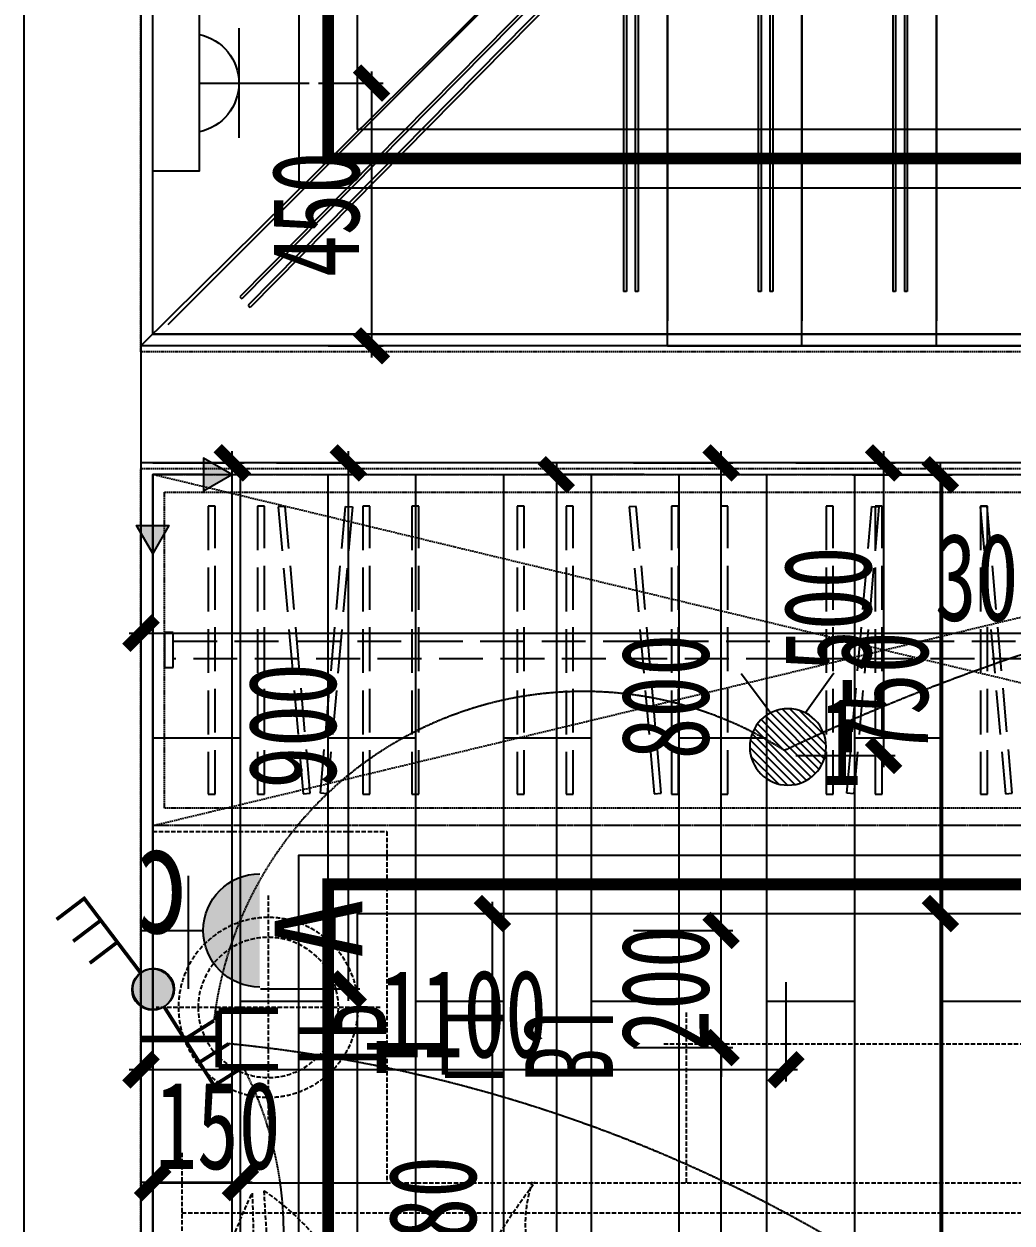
# Model space of a CAD drawing. Extents: x -255202 to 66368, y -6372500 to 603.
# Drawn here: x 58345 to 60034, y -3262186 to -3260137 of the extents above; entities that cross this region are included whole.
import ezdxf
from ezdxf.enums import TextEntityAlignment as Align

# ---------------------------------------------------------------- set-up
doc = ezdxf.new("R2010")
doc.units = 0
doc.header["$LTSCALE"] = 10
doc.header["$MEASUREMENT"] = 0
for name, pattern in [('$0$DASH', [0.35, 0.25, -0.1]), ('4-L5四联排模板图-3.000$0$HIDDEN', [0.375, 0.25, -0.125]), ('__DASH', [0.35, 0.25, -0.1]), ('CONTINOUS', [0]), ('DASH', [0.35, 0.25, -0.1]), ('DOTE', [2.42, 2, -0.2, 0.02, -0.2]), ('HIDDEN', [0.375, 0.25, -0.125])]:
    doc.linetypes.add(name, pattern=pattern)
for name, color, linetype in [('A-LIFT-strs（楼电梯）', 8, 'Continuous'), ('A-WALL（砌体墙）', 7, 'Continuous'), ('A-墙体完成面', 15, 'Continuous'), ('D-地面材料', 250, 'Continuous'), ('DIM-地面材质放线', 149, 'Continuous'), ('DIM-开关定位', 149, 'Continuous'), ('DIM-插座定位', 146, 'Continuous'), ('DIM-灯具定位', 149, 'Continuous'), ('E-开关示意', 34, 'Continuous'), ('E-插座示意', 34, 'Continuous'), ('F-地面材质', 8, 'Continuous'), ('G-BEAM', 4, 'DASH'), ('G-BEAM_CON', 4, 'Continuous'), ('J-平面活动家具', 33, 'HIDDEN'), ('J-活动全高家具', 33, 'Continuous'), ('T-天花造型', 45, 'Continuous'), ('T-灯具、灯带', 13, 'Continuous'), ('W-文字', 67, 'Continuous'), ('墙体定位图', 7, 'Continuous'), ('天花布置图', 7, 'Continuous')]:
    doc.layers.add(name, color=color, linetype=linetype)
doc.styles.add('宋体', font='', dxfattribs={"width": 0.8})
doc.styles.add('样式222', font='', dxfattribs={"width": 0.7})
doc.styles.get('宋体').set_extended_font_data('STXihei')
doc.styles.get('样式222').set_extended_font_data('STXihei')
doc.dimstyles.new('DK-50', dxfattribs={"dimscale": 50, "dimtxt": 3, "dimasz": 1, "dimexe": 0.4, "dimexo": 0.4, "dimgap": 0.4, "dimtad": 1, "dimtoh": 1, "dimdec": 0, "dimrnd": 5, "dimdsep": 46, "dimtxsty": '样式222', "dimblk": 'ARCHTICK', "dimcen": 3, "dimdle": 0.4, "dimclrd": 149, "dimclre": 149, "dimclrt": 149, "dimadec": 0, "dimazin": 0, "dimtfac": 1, "dimtdec": 0, "dimtix": 1, "dimtmove": 2, "dimatfit": 3, "dimldrblk": 'ARCHTICK', "dimfxl": 3, "dimfxlon": 1, "dimtvp": 1, "dimtolj": 1, "dimtzin": 0, "dimarcsym": 0})

# ---------------------------------------------------------------- blocks, each defined once
blk = doc.blocks.new('_ArchTick')
at = {"color": 0, "linetype": 'ByBlock', "const_width": 0.4}
blk.add_lwpolyline([(-0.5, -0.5), (0.5, 0.5)], dxfattribs=at)
blk = doc.blocks.new('*D123')
at = {"layer": 'Defpoints', "color": 0, "transparency": 16777216}
for p in [(59205.1, -3261886), (59536.7, -3261886), (58679.1, -3264587)]:
    blk.add_point(p, dxfattribs=at)
at = {"layer": 'DIM-插座定位', "color": 149, "lineweight": -2, "transparency": 16777216}
for p, q in [((59536.7, -3264607), (59536.7, -3261866)), ((59386.7, -3261886), (59556.7, -3261886)), ((59386.7, -3264587), (59556.7, -3264587))]:
    blk.add_line(p, q, dxfattribs=at)
at = {"layer": 'DIM-插座定位', "color": 149, "lineweight": -2, "transparency": 16777216, "xscale": 50, "yscale": 50, "zscale": 50}
for p, rotation in [((59536.7, -3261886), 90), ((59536.7, -3264587), 270)]:
    blk.add_blockref('_ArchTick', p, dxfattribs=dict(at, rotation=rotation))
at = {"layer": 'DIM-插座定位', "color": 149, "transparency": 16777216, "insert": (59441.7, -3263236.5), "char_height": 150, "attachment_point": 5, "rotation": 90, "style": '样式222'}
blk.add_mtext('\\A1;2700', dxfattribs=at)
blk = doc.blocks.new('*D124')
at = {"layer": 'Defpoints', "color": 0, "transparency": 16777216}
for p in [(58772.4, -3260887), (59536.7, -3260887), (58699.1, -3261686)]:
    blk.add_point(p, dxfattribs=at)
at = {"layer": 'DIM-插座定位', "color": 149, "lineweight": -2, "transparency": 16777216}
for p, q in [((59536.7, -3261706), (59536.7, -3260867)), ((59386.7, -3260887), (59556.7, -3260887)), ((59386.7, -3261686), (59556.7, -3261686))]:
    blk.add_line(p, q, dxfattribs=at)
at = {"layer": 'DIM-插座定位', "color": 149, "lineweight": -2, "transparency": 16777216, "xscale": 50, "yscale": 50, "zscale": 50}
for p, rotation in [((59536.7, -3260887), 90), ((59536.7, -3261686), 270)]:
    blk.add_blockref('_ArchTick', p, dxfattribs=dict(at, rotation=rotation))
at = {"layer": 'DIM-插座定位', "color": 149, "transparency": 16777216, "insert": (59441.7, -3261286.5), "char_height": 150, "attachment_point": 5, "rotation": 90, "style": '样式222'}
blk.add_mtext('\\A1;800', dxfattribs=at)
blk = doc.blocks.new('*U81')
for points in [[(-0.39, 0.261), (-0.332, -0.332), (-0.332, 0.332)], [(-0.332, 0.332), (-0.261, -0.39), (-0.261, 0.39)], [(-0.332, -0.332), (-0.332, 0.332), (-0.261, -0.39)], [(-0.261, 0.39), (-0.18, -0.434), (-0.18, 0.434)], [(-0.261, -0.39), (-0.261, 0.39), (-0.18, -0.434)], [(-0.18, 0.434), (-0.092, -0.461), (-0.092, 0.461)], [(-0.18, -0.434), (-0.18, 0.434), (-0.092, -0.461)], [(-0.092, 0.461), (0, -0.47), (0, 0.47)], [(-0.092, -0.461), (-0.092, 0.461), (0, -0.47)], [(-0.47, 0), (-0.461, -0.092), (-0.461, 0.092)], [(-0.461, 0.092), (-0.434, -0.18), (-0.434, 0.18)], [(-0.461, -0.092), (-0.461, 0.092), (-0.434, -0.18)], [(-0.434, 0.18), (-0.39, -0.261), (-0.39, 0.261)], [(-0.434, -0.18), (-0.434, 0.18), (-0.39, -0.261)], [(-0.39, -0.261), (-0.39, 0.261), (-0.332, -0.332)]]:
    blk.add_solid(points)
at = {"extrusion": (0, 0, -1)}
for points in [[(0, -0.47), (0, 0.47), (-0.092, -0.461)], [(0, 0.47), (-0.092, -0.461), (-0.092, 0.461)], [(-0.092, -0.461), (-0.092, 0.461), (-0.18, -0.434)], [(-0.092, 0.461), (-0.18, -0.434), (-0.18, 0.434)], [(-0.18, -0.434), (-0.18, 0.434), (-0.261, -0.39)], [(-0.18, 0.434), (-0.261, -0.39), (-0.261, 0.39)], [(-0.261, -0.39), (-0.261, 0.39), (-0.332, -0.332)], [(-0.261, 0.39), (-0.332, -0.332), (-0.332, 0.332)], [(-0.332, -0.332), (-0.332, 0.332), (-0.39, -0.261)], [(-0.332, 0.332), (-0.39, -0.261), (-0.39, 0.261)], [(-0.39, -0.261), (-0.39, 0.261), (-0.434, -0.18)], [(-0.39, 0.261), (-0.434, -0.18), (-0.434, 0.18)], [(-0.434, -0.18), (-0.434, 0.18), (-0.461, -0.092)], [(-0.434, 0.18), (-0.461, -0.092), (-0.461, 0.092)], [(-0.461, -0.092), (-0.461, 0.092), (-0.47, 0)]]:
    blk.add_solid(points, dxfattribs=at)
blk = doc.blocks.new('开关三01')
for p, q in [((110.4, 109.4), (77, 142.8)), ((83.9, 83), (50.5, 116.4)), ((20.4, 19.4), (110.4, 109.4)), ((57.5, 56.5), (24.1, 89.9))]:
    blk.add_line(p, q)
at = {"ltscale": 0.3, "const_width": 5}
for points in [[(77, 142.8), (110.4, 109.4), (20.4, 19.4)], [(50.5, 116.4), (83.9, 83)], [(24.1, 89.9), (57.5, 56.5)]]:
    blk.add_lwpolyline(points, dxfattribs=at)
blk.add_circle((0, 0), 28.2)
at = {"extrusion": (0, 0, -1), "xscale": 60, "yscale": 60, "zscale": -60, "rotation": 90}
blk.add_blockref('*U81', (0, 0), dxfattribs=at)
blk = doc.blocks.new('A$C575336CE')
h = blk.add_hatch(color=0)
edge = h.paths.add_edge_path()
edge.add_line((1.41, 90.28), (87.41, 90.28))
edge.add_ellipse((44.41, 90.28), major_axis=(-30.41, 30.41), ratio=1, start_angle=45, end_angle=225, ccw=False)
at = {"color": 0}
for p, q in [((44.41, 0), (44.41, 47.28)), ((0, 36.19), (86, 36.19))]:
    blk.add_line(p, q, dxfattribs=at)
blk.add_arc((44.41, 90.28), 43, 180, 0, dxfattribs=at)
at = {"color": 0, "style": '宋体'}
blk.add_attdef('S', text='', height=84, dxfattribs=at).set_placement((102.58, 76.12), align=Align.BOTTOM_CENTER)
blk = doc.blocks.new('A$C74255D8A')
at = {"color": 0, "const_width": 5}
for points in [[(7.04, 59.09), (7.04, 104.16)], [(50.04, 59.09), (50.04, 104.16)], [(7.04, 59.09), (50.04, 59.09)], [(28.54, 59.09), (28.54, 0)]]:
    blk.add_lwpolyline(points, dxfattribs=at)
at = {"color": 0, "style": '宋体'}
blk.add_attdef('1', (1.07, 119.28), '', height=75, dxfattribs=at)
blk = doc.blocks.new('电源点')
at = {"color": 13}
for p, q in [((33110.4, -5288.118), (33111.43, -5287.088)), ((33110.41, -5288.333), (33111.645, -5287.098)), ((33110.45, -5287.844), (33111.156, -5287.138)), ((33110.453, -5288.515), (33111.827, -5287.141)), ((33110.519, -5288.673), (33111.985, -5287.207)), ((33110.604, -5288.812), (33112.124, -5287.292)), ((33110.707, -5288.934), (33112.246, -5287.395)), ((33110.826, -5289.04), (33112.352, -5287.514)), ((33110.961, -5289.129), (33112.441, -5287.649)), ((33111.116, -5289.199), (33112.511, -5287.804)), ((33111.292, -5289.247), (33112.559, -5287.981)), ((33111.499, -5289.264), (33112.576, -5288.188)), ((33111.758, -5289.23), (33112.542, -5288.446))]:
    blk.add_line(p, q, dxfattribs=at)
blk.add_circle((33111.487, -5288.175), 1.089, dxfattribs=at)
blk = doc.blocks.new('4RSD')
at = {"color": 13, "linetype": 'ByBlock'}
for p, q in [((49236.038, -8573.832), (49235.23, -8572.698)), ((49237.036, -8573.842), (49237.867, -8572.724))]:
    blk.add_line(p, q, dxfattribs=at)
at = {"color": 67, "linetype": 'ByBlock'}
blk.add_blockref('电源点', (16125.051, -3286.635), dxfattribs=at)
blk = doc.blocks.new('A$C7FDA3466')
at = {"layer": 'J-平面活动家具', "linetype": '$0$DASH', "ltscale": 3}
for p, q in [((2184.2, 3091), (2184.2, 2707.9)), ((1469.4, 2600), (1469.4, 2891.8)), ((1992.7, 2899.5), (2375.8, 2899.5)), ((1508.2, 2837.5), (0, 2837.5)), ((2331.8, 2651.3), (2331.8, 548.7)), ((2381.8, 2600), (329.7, 2600)), ((2381.8, 2600), (2381.8, 600)), ((2331.8, 2548.7), (381.8, 2548.7))]:
    blk.add_line(p, q, dxfattribs=at)
blk.add_lwpolyline([(2381.8, 3200), (1981.8, 3200), (1981.8, 2599), (2381.8, 2599)], close=True, dxfattribs=at)
for radius in [153.6, 119.8]:
    blk.add_circle((2184.2, 2899.5), radius, dxfattribs=at)
for centre, radius, start, end in [((1523.9, 2530), 220.5, 281.8739, 18.9016), ((896, 1958.9), 1050.9, 25.5372, 37.6914), ((2445.5, 2212.4), 451.8, 124.1387, 155.3431), ((10425.5, 2051.5), 8250.9, 176.28482, 182.36832), ((24920.4, 1878.4), 22719.6, 178.22481, 180.42324), ((1316, 2156.9), 991.6, 333.2493, 25.3987)]:
    blk.add_arc(centre, radius, start, end, dxfattribs=at)
blk = doc.blocks.new('*U43')
at = {"layer": 'J-活动全高家具', "linetype": 'ByBlock', "ltscale": 25}
for points in [[(62.5, -205), (72.5, -205), (72.5, 205), (62.5, 205)], [(132.5, -205), (142.5, -205), (142.5, 205), (132.5, 205)], [(282.5, -205), (292.5, -205), (292.5, 205), (282.5, 205)], [(352.5, -205), (362.5, -205), (362.5, 205), (352.5, 205)], [(502.5, -205), (512.5, -205), (512.5, 205), (502.5, 205)], [(572.5, -205), (582.5, -205), (582.5, 205), (572.5, 205)], [(722.5, -205), (732.5, -205), (732.5, 205), (722.5, 205)], [(792.5, -205), (802.5, -205), (802.5, 205), (792.5, 205)], [(942.5, -205), (952.5, -205), (952.5, 205), (942.5, 205)], [(1012.5, -205), (1022.5, -205), (1022.5, 205), (1012.5, 205)], [(1162.5, -205), (1172.5, -205), (1172.5, 205), (1162.5, 205)], [(1232.5, -205), (1242.5, -205), (1242.5, 205), (1232.5, 205)], [(1382.5, -205), (1392.5, -205), (1392.5, 205), (1382.5, 205)], [(1452.5, -205), (1462.5, -205), (1462.5, 205), (1452.5, 205)], [(1602.5, -205), (1612.5, -205), (1612.5, 205), (1602.5, 205)], [(1672.5, -205), (1682.5, -205), (1682.5, 205), (1672.5, 205)], [(1822.5, -205), (1832.5, -205), (1832.5, 205), (1822.5, 205)], [(1892.5, -205), (1902.5, -205), (1902.5, 205), (1892.5, 205)], [(197.9, -204.7), (207.8, -203.8), (172.1, 204.7), (162.2, 203.8)], [(232.1, -204.7), (222.2, -203.8), (257.9, 204.7), (267.8, 203.8)], [(697.9, -204.7), (707.8, -203.8), (672.1, 204.7), (662.2, 203.8)], [(982.1, -204.7), (972.2, -203.8), (1007.9, 204.7), (1017.8, 203.8)], [(1197.9, -204.7), (1207.8, -203.8), (1172.1, 204.7), (1162.2, 203.8)], [(1697.9, -204.7), (1707.8, -203.8), (1672.1, 204.7), (1662.2, 203.8)], [(0, -25), (12.5, -25), (12.5, 25), (0, 25)], [(2041.3, -25), (2028.8, -25), (2028.8, 25), (2041.3, 25)]]:
    blk.add_lwpolyline(points, close=True, dxfattribs=at)
for points in [[(12.5, 12.5), (2028.8, 12.5)], [(2028.8, -12.5), (12.5, -12.5)]]:
    blk.add_lwpolyline(points, dxfattribs=at)
blk = doc.blocks.new('*D324')
at = {"layer": 'Defpoints', "color": 0, "transparency": 16777216}
for p in [(58756.5, -3260887), (58566.5, -3261786), (58899.4, -3261786)]:
    blk.add_point(p, dxfattribs=at)
at = {"layer": 'DIM-开关定位', "color": 149, "lineweight": -2, "transparency": 16777216}
for p, q in [((58899.4, -3260867), (58899.4, -3261806)), ((58776.5, -3260887), (58919.4, -3260887)), ((58749.4, -3261786), (58919.4, -3261786))]:
    blk.add_line(p, q, dxfattribs=at)
at = {"layer": 'DIM-开关定位', "color": 149, "lineweight": -2, "transparency": 16777216, "xscale": 50, "yscale": 50, "zscale": 50}
for p, rotation in [((58899.4, -3260887), 90), ((58899.4, -3261786), 270)]:
    blk.add_blockref('_ArchTick', p, dxfattribs=dict(at, rotation=rotation))
at = {"layer": 'DIM-开关定位', "color": 149, "transparency": 16777216, "insert": (58804.4, -3261336.5), "char_height": 150, "attachment_point": 5, "rotation": 90, "style": '样式222'}
blk.add_mtext('\\A1;900', dxfattribs=at)
blk = doc.blocks.new('fgdgdgd')
at = {"layer": 'G-BEAM'}
for p, q in [((161852.6, 63614.8), (161852.6, 67024.8)), ((167852.6, 63614.8), (161852.6, 63614.8)), ((161852.6, 59224.8), (161852.6, 63414.8)), ((167852.6, 63414.8), (161852.6, 63414.8))]:
    blk.add_line(p, q, dxfattribs=at)
blk = doc.blocks.new('*D413')
at = {"layer": 'Defpoints', "color": 0, "linetype": 'ByBlock', "transparency": 16777216}
for p in [(59035, -3261657.2), (59145.9, -3261657.2), (58911.3, -3262537.2)]:
    blk.add_point(p, dxfattribs=at)
at = {"layer": 'DIM-灯具定位', "color": 149, "linetype": 'ByBlock', "lineweight": -2, "transparency": 16777216}
for p, q in [((59145.9, -3262557.2), (59145.9, -3261637.2)), ((59055, -3261657.2), (59165.9, -3261657.2)), ((58995.9, -3262537.2), (59165.9, -3262537.2))]:
    blk.add_line(p, q, dxfattribs=at)
at = {"layer": 'DIM-灯具定位', "color": 149, "linetype": 'ByBlock', "lineweight": -2, "transparency": 16777216, "xscale": 50, "yscale": 50, "zscale": 50}
for p, rotation in [((59145.9, -3261657.2), 90), ((59145.9, -3262537.2), 270)]:
    blk.add_blockref('_ArchTick', p, dxfattribs=dict(at, rotation=rotation))
at = {"layer": 'DIM-灯具定位', "color": 149, "linetype": 'ByBlock', "transparency": 16777216, "insert": (59044, -3262178.5), "char_height": 150, "attachment_point": 5, "rotation": 90, "style": '样式222'}
blk.add_mtext('\\A1;880', dxfattribs=at)
blk = doc.blocks.new('20180827.15040715')
at = {"layer": 'F-地面材质', "color": 251}
blk.add_line((0, 874), (0, 72.5), dxfattribs=at)
at = {"layer": 'F-地面材质', "color": 250}
for p, q in [((50, 824), (50, 122.5)), ((55, 824), (55, 122.5)), ((70, 824), (70, 122.5)), ((75, 824), (75, 122.5))]:
    blk.add_line(p, q, dxfattribs=at)
for points in [[(50, 824), (55, 824)], [(70, 824), (75, 824)], [(50, 122.5), (55, 122.5)], [(70, 122.5), (75, 122.5)]]:
    blk.add_lwpolyline(points, dxfattribs=at)
blk = doc.blocks.new('A$C567A2F56')
at = {"layer": 'F-地面材质', "color": 251}
blk.add_line((-900, 900), (-26.1, 74.5), dxfattribs=at)
at = {"layer": 'F-地面材质', "color": 250}
for p, q in [((-779.8, 878.8), (-776.3, 882.3)), ((-776.3, 882.3), (-59.8, 214.4)), ((-793.9, 864.6), (-790.4, 868.2)), ((-793.9, 864.6), (-77.5, 196.7)), ((-790.4, 868.2), (-74, 200.2)), ((-779.8, 878.8), (-63.4, 210.8))]:
    blk.add_line(p, q, dxfattribs=at)
for points in [[(-63.4, 210.8), (-59.8, 214.4)], [(-77.5, 196.7), (-74, 200.2)]]:
    blk.add_lwpolyline(points, dxfattribs=at)
blk = doc.blocks.new('*D527')
at = {"layer": 'Defpoints', "color": 0, "transparency": 16777216}
for p in [(59502.1, -3260907.1), (59255.1, -3264506.9), (59502.1, -3264506.9)]:
    blk.add_point(p, dxfattribs=at)
at = {"layer": 'DIM-地面材质放线', "color": 149, "lineweight": -2, "transparency": 16777216}
for p, q in [((59255.1, -3260887.1), (59255.1, -3264526.9)), ((59405.1, -3260907.1), (59235.1, -3260907.1)), ((59405.1, -3264506.9), (59235.1, -3264506.9))]:
    blk.add_line(p, q, dxfattribs=at)
at = {"layer": 'DIM-地面材质放线', "color": 149, "lineweight": -2, "transparency": 16777216, "xscale": 50, "yscale": 50, "zscale": 50}
for p, rotation in [((59255.1, -3260907.1), 90), ((59255.1, -3264506.9), 270)]:
    blk.add_blockref('_ArchTick', p, dxfattribs=dict(at, rotation=rotation))
at = {"layer": 'DIM-地面材质放线', "color": 149, "transparency": 16777216, "insert": (59160.1, -3262707), "char_height": 150, "attachment_point": 5, "rotation": 90, "style": '样式222'}
blk.add_mtext('\\A1;900*4=3600', dxfattribs=at)
blk = doc.blocks.new('*D685')
at = {"layer": 'Defpoints', "color": 0, "transparency": 16777216}
for p in [(59145.1, 0), (59145.1, 0), (62145.1, -3265087)]:
    blk.add_point(p, dxfattribs=at)
at = {"layer": '墙体定位图', "color": 149, "lineweight": -2, "transparency": 16777216}
for p, q in [((62165.1, 0), (59125.1, 0)), ((59145.1, 0), (59145.1, 20)), ((62145.1, -150), (62145.1, 20))]:
    blk.add_line(p, q, dxfattribs=at)
at = {"layer": '墙体定位图', "color": 149, "lineweight": -2, "transparency": 16777216, "xscale": 50, "yscale": 50, "zscale": 50, "rotation": 180}
blk.add_blockref('_ArchTick', (59145.1, 0), dxfattribs=at)
at = {"layer": '墙体定位图', "color": 149, "lineweight": -2, "transparency": 16777216, "xscale": 50, "yscale": 50, "zscale": 50}
blk.add_blockref('_ArchTick', (62145.1, 0), dxfattribs=at)
at = {"layer": '墙体定位图', "color": 149, "transparency": 16777216, "insert": (60645.1, 95), "char_height": 150, "attachment_point": 5, "style": '样式222'}
blk.add_mtext('\\A1;3000', dxfattribs=at)
blk = doc.blocks.new('*D686')
at = {"layer": 'Defpoints', "color": 0, "transparency": 16777216}
for p in [(58545.1, 0), (59145.1, 0), (58545.1, -3265087)]:
    blk.add_point(p, dxfattribs=at)
at = {"layer": '墙体定位图', "color": 149, "lineweight": -2, "transparency": 16777216}
for p, q in [((59165.1, 0), (58525.1, 0)), ((58545.1, -150), (58545.1, 20)), ((59145.1, 0), (59145.1, 20))]:
    blk.add_line(p, q, dxfattribs=at)
at = {"layer": '墙体定位图', "color": 149, "lineweight": -2, "transparency": 16777216, "xscale": 50, "yscale": 50, "zscale": 50, "rotation": 180}
blk.add_blockref('_ArchTick', (58545.1, 0), dxfattribs=at)
at = {"layer": '墙体定位图', "color": 149, "lineweight": -2, "transparency": 16777216, "xscale": 50, "yscale": 50, "zscale": 50}
blk.add_blockref('_ArchTick', (59145.1, 0), dxfattribs=at)
at = {"layer": '墙体定位图', "color": 149, "transparency": 16777216, "insert": (58845.1, 95), "char_height": 150, "attachment_point": 5, "style": '样式222'}
blk.add_mtext('\\A1;600', dxfattribs=at)
blk = doc.blocks.new('*D687')
at = {"layer": 'Defpoints', "color": 0, "transparency": 16777216}
for p in [(58545.1, -3260887), (58701.2, -3260887), (58545.1, -3265087)]:
    blk.add_point(p, dxfattribs=at)
at = {"layer": '墙体定位图', "color": 149, "lineweight": -2, "transparency": 16777216}
for p, q in [((58701.2, -3265107), (58701.2, -3260867)), ((58565.1, -3260887), (58721.2, -3260887)), ((58565.1, -3265087), (58721.2, -3265087))]:
    blk.add_line(p, q, dxfattribs=at)
at = {"layer": '墙体定位图', "color": 149, "lineweight": -2, "transparency": 16777216, "xscale": 50, "yscale": 50, "zscale": 50}
for p, rotation in [((58701.2, -3260887), 90), ((58701.2, -3265087), 270)]:
    blk.add_blockref('_ArchTick', p, dxfattribs=dict(at, rotation=rotation))
at = {"layer": '墙体定位图', "color": 149, "transparency": 16777216, "insert": (58606.2, -3262987), "char_height": 150, "attachment_point": 5, "rotation": 90, "style": '样式222'}
blk.add_mtext('\\A1;4200', dxfattribs=at)
blk = doc.blocks.new('*D688')
at = {"layer": 'Defpoints', "color": 0, "transparency": 16777216}
for p in [(58545.1, -3260887), (61545.1, -3260887), (61545.1, -3261178)]:
    blk.add_point(p, dxfattribs=at)
at = {"layer": '墙体定位图', "color": 149, "lineweight": -2, "transparency": 16777216}
for p, q in [((58545.1, -3261028), (58545.1, -3261198)), ((61545.1, -3261028), (61545.1, -3261198)), ((58525.1, -3261178), (61565.1, -3261178))]:
    blk.add_line(p, q, dxfattribs=at)
at = {"layer": '墙体定位图', "color": 149, "lineweight": -2, "transparency": 16777216, "xscale": 50, "yscale": 50, "zscale": 50, "rotation": 180}
blk.add_blockref('_ArchTick', (58545.1, -3261178), dxfattribs=at)
at = {"layer": '墙体定位图', "color": 149, "lineweight": -2, "transparency": 16777216, "xscale": 50, "yscale": 50, "zscale": 50}
blk.add_blockref('_ArchTick', (61545.1, -3261178), dxfattribs=at)
at = {"layer": '墙体定位图', "color": 149, "transparency": 16777216, "insert": (60045.1, -3261083), "char_height": 150, "attachment_point": 5, "style": '样式222'}
blk.add_mtext('\\A1;3000', dxfattribs=at)
blk = doc.blocks.new('*D897')
at = {"layer": 'Defpoints', "color": 0, "transparency": 16777216}
for p in [(59613.1, -3261657.2), (59911.5, -3261657.2), (59783.6, -3264517)]:
    blk.add_point(p, dxfattribs=at)
at = {"layer": '天花布置图', "color": 149, "lineweight": -2, "transparency": 16777216}
for p, q in [((59911.5, -3264537), (59911.5, -3261637.2)), ((59761.5, -3261657.2), (59931.5, -3261657.2)), ((59803.6, -3264517), (59931.5, -3264517))]:
    blk.add_line(p, q, dxfattribs=at)
at = {"layer": '天花布置图', "color": 149, "lineweight": -2, "transparency": 16777216, "xscale": 50, "yscale": 50, "zscale": 50}
for p, rotation in [((59911.5, -3261657.2), 90), ((59911.5, -3264517), 270)]:
    blk.add_blockref('_ArchTick', p, dxfattribs=dict(at, rotation=rotation))
at = {"layer": '天花布置图', "color": 149, "transparency": 16777216, "insert": (59795.4, -3263097.1), "char_height": 150, "attachment_point": 5, "style": '样式222'}
blk.add_mtext('\\A1;2860', dxfattribs=at)
blk = doc.blocks.new('*D898')
at = {"layer": 'Defpoints', "color": 0, "transparency": 16777216}
for p in [(59502.6, -3260907.3), (59911.5, -3260907.3), (59613.1, -3261657.2)]:
    blk.add_point(p, dxfattribs=at)
at = {"layer": '天花布置图', "color": 149, "lineweight": -2, "transparency": 16777216}
for p, q in [((59911.5, -3261677.2), (59911.5, -3260887.3)), ((59761.5, -3260907.3), (59931.5, -3260907.3)), ((59761.5, -3261657.2), (59931.5, -3261657.2))]:
    blk.add_line(p, q, dxfattribs=at)
at = {"layer": '天花布置图', "color": 149, "lineweight": -2, "transparency": 16777216, "xscale": 50, "yscale": 50, "zscale": 50}
for p, rotation in [((59911.5, -3260907.3), 90), ((59911.5, -3261657.2), 270)]:
    blk.add_blockref('_ArchTick', p, dxfattribs=dict(at, rotation=rotation))
at = {"layer": '天花布置图', "color": 149, "transparency": 16777216, "insert": (59816.5, -3261282.2), "char_height": 150, "attachment_point": 5, "rotation": 90, "style": '样式222'}
blk.add_mtext('\\A1;750', dxfattribs=at)
blk = doc.blocks.new('*D994')
at = {"layer": 'Defpoints', "color": 0, "transparency": 16777216}
for p in [(58565.1, -3262116.8), (58565.1, -3262213.7), (58715.1, -3262213.7)]:
    blk.add_point(p, dxfattribs=at)
at = {"layer": 'DIM-灯具定位', "color": 149, "lineweight": -2, "transparency": 16777216}
for p, q in [((58565.1, -3262193.7), (58565.1, -3262096.8)), ((58715.1, -3262193.7), (58715.1, -3262096.8)), ((58735.1, -3262116.8), (58545.1, -3262116.8))]:
    blk.add_line(p, q, dxfattribs=at)
at = {"layer": 'DIM-灯具定位', "color": 149, "lineweight": -2, "transparency": 16777216, "xscale": 50, "yscale": 50, "zscale": 50}
for p, rotation in [((58565.1, -3262116.8), 179.9999999903951), ((58715.1, -3262116.8), 359.999999990395)]:
    blk.add_blockref('_ArchTick', p, dxfattribs=dict(at, rotation=rotation))
at = {"layer": 'DIM-灯具定位', "color": 149, "transparency": 16777216, "insert": (58676.5, -3262020), "char_height": 150, "attachment_point": 5, "rotation": 360, "style": '样式222'}
blk.add_mtext('\\A1;150', dxfattribs=at)
blk = doc.blocks.new('A$C03CB6761')
at = {"layer": 'W-文字', "ltscale": 0.3}
h = blk.add_hatch(color=6, dxfattribs=at)
h.paths.add_polyline_path([(0.651, 3.817), (0, 2.69), (1.301, 2.69)])
h.paths.add_polyline_path([(3.817, 0.651), (2.69, 0), (2.69, 1.301)])
at = {"layer": 'W-文字', "color": 6, "ltscale": 0.3}
for p in [(0.651, 2.69), (2.69, 0.651)]:
    blk.add_line(p, (0.651, 0.651), dxfattribs=at)
for points in [[(0.651, 3.817), (0, 2.69), (1.301, 2.69)], [(3.817, 0.651), (2.69, 0), (2.69, 1.301)]]:
    blk.add_lwpolyline(points, close=True, dxfattribs=at)
blk = doc.blocks.new('A$C0ACD4D3F')
at = {"layer": 'W-文字', "color": 6, "ltscale": 0.3, "xscale": 0.7111655428107173, "yscale": 0.7111655428107173, "zscale": 0.7111655428107173, "rotation": 90.00001099863877}
blk.add_blockref('A$C03CB6761', (-1.271, -1.038), dxfattribs=at)
blk = doc.blocks.new('*D1002')
at = {"layer": 'Defpoints', "color": 0, "transparency": 16777216}
for p in [(58828.7, -3260238), (58845.1, -3260687), (58939.2, -3260687)]:
    blk.add_point(p, dxfattribs=at)
at = {"layer": 'DIM-插座定位', "color": 149, "lineweight": -2, "transparency": 16777216}
for p, q in [((58939.2, -3260218), (58939.2, -3260707)), ((58848.7, -3260238), (58959.2, -3260238)), ((58865.1, -3260687), (58959.2, -3260687))]:
    blk.add_line(p, q, dxfattribs=at)
at = {"layer": 'DIM-插座定位', "color": 149, "lineweight": -2, "transparency": 16777216, "xscale": 50, "yscale": 50, "zscale": 50}
for p, rotation in [((58939.2, -3260238), 90), ((58939.2, -3260687), 270)]:
    blk.add_blockref('_ArchTick', p, dxfattribs=dict(at, rotation=rotation))
at = {"layer": 'DIM-插座定位', "color": 149, "transparency": 16777216, "insert": (58844.2, -3260462.5), "char_height": 150, "attachment_point": 5, "rotation": 90, "style": '样式222'}
blk.add_mtext('\\A1;450', dxfattribs=at)
blk = doc.blocks.new('dff')
at = {"layer": 'E-插座示意', "color": 8, "linetype": 'ByBlock', "lineweight": -2}
for p, q in [((-110132.6, -3255767), (-110132.6, -3255579.5)), ((-110200.2, -3255673.2), (-110012.7, -3255673.2))]:
    blk.add_line(p, q, dxfattribs=at)
at = {"layer": 'E-插座示意', "color": 47, "linetype": 'ByBlock', "lineweight": -2}
blk.add_lwpolyline([(-110280.2, -3255823.2), (-110280.2, -3255523.2), (-110200.2, -3255523.2), (-110200.2, -3255823.2)], close=True, dxfattribs=at)
at = {"layer": 'E-插座示意', "color": 8, "linetype": 'ByBlock', "lineweight": -2}
blk.add_arc((-110217.5, -3255673.2), 84.9, 281.7809, 78.2191, dxfattribs=at)
blk = doc.blocks.new('*D1032')
at = {"layer": 'Defpoints', "color": 0, "transparency": 16777216}
for p in [(59280.1, -3261686), (59536.7, -3261686), (59205.1, -3261886)]:
    blk.add_point(p, dxfattribs=at)
at = {"layer": 'DIM-插座定位', "color": 149, "lineweight": -2, "transparency": 16777216}
for p, q in [((59536.7, -3261686), (59536.7, -3261636)), ((59386.7, -3261686), (59556.7, -3261686)), ((59536.7, -3261886), (59536.7, -3261686)), ((59386.7, -3261886), (59556.7, -3261886)), ((59536.7, -3261886), (59536.7, -3261936))]:
    blk.add_line(p, q, dxfattribs=at)
at = {"layer": 'DIM-插座定位', "color": 149, "lineweight": -2, "transparency": 16777216, "xscale": 50, "yscale": 50, "zscale": 50}
for p, rotation in [((59536.7, -3261686), 270), ((59536.7, -3261886), 90)]:
    blk.add_blockref('_ArchTick', p, dxfattribs=dict(at, rotation=rotation))
at = {"layer": 'DIM-插座定位', "color": 149, "transparency": 16777216, "insert": (59441.7, -3261786), "char_height": 150, "attachment_point": 5, "rotation": 90, "style": '样式222'}
blk.add_mtext('\\A1;200', dxfattribs=at)
blk = doc.blocks.new('*D1090')
at = {"layer": 'Defpoints', "color": 0, "transparency": 16777216}
for p in [(58545.1, -3261108.7), (59647.5, -3261353), (58545.1, -3261924.1)]:
    blk.add_point(p, dxfattribs=at)
at = {"layer": 'DIM-开关定位', "color": 149, "lineweight": -2, "transparency": 16777216}
for p, q in [((58545.1, -3261774.1), (58545.1, -3261944.1)), ((59647.5, -3261774.1), (59647.5, -3261944.1)), ((59667.5, -3261924.1), (58525.1, -3261924.1))]:
    blk.add_line(p, q, dxfattribs=at)
at = {"layer": 'DIM-开关定位', "color": 149, "lineweight": -2, "transparency": 16777216, "xscale": 50, "yscale": 50, "zscale": 50, "rotation": 180}
blk.add_blockref('_ArchTick', (58545.1, -3261924.1), dxfattribs=at)
at = {"layer": 'DIM-开关定位', "color": 149, "lineweight": -2, "transparency": 16777216, "xscale": 50, "yscale": 50, "zscale": 50}
blk.add_blockref('_ArchTick', (59647.5, -3261924.1), dxfattribs=at)
at = {"layer": 'DIM-开关定位', "color": 149, "transparency": 16777216, "insert": (59096.3, -3261829.1), "char_height": 150, "attachment_point": 5, "style": '样式222'}
blk.add_mtext('\\A1;1100', dxfattribs=at)
blk = doc.blocks.new('*D1100')
at = {"layer": 'Defpoints', "color": 0, "transparency": 16777216}
for p in [(59616.8, -3260887), (59616.8, -3261387), (59814.4, -3261387)]:
    blk.add_point(p, dxfattribs=at)
at = {"layer": 'DIM-开关定位', "color": 149, "lineweight": -2, "transparency": 16777216}
for p, q in [((59814.4, -3260867), (59814.4, -3261407)), ((59664.4, -3260887), (59834.4, -3260887)), ((59664.4, -3261387), (59834.4, -3261387))]:
    blk.add_line(p, q, dxfattribs=at)
at = {"layer": 'DIM-开关定位', "color": 149, "lineweight": -2, "transparency": 16777216, "xscale": 50, "yscale": 50, "zscale": 50}
for p, rotation in [((59814.4, -3260887), 90), ((59814.4, -3261387), 270)]:
    blk.add_blockref('_ArchTick', p, dxfattribs=dict(at, rotation=rotation))
at = {"layer": 'DIM-开关定位', "color": 149, "transparency": 16777216, "insert": (59719.4, -3261137), "char_height": 150, "attachment_point": 5, "rotation": 90, "style": '样式222'}
blk.add_mtext('\\A1;500', dxfattribs=at)

msp = doc.modelspace()

# ---------------------------------------------------------------- linework, layer by layer
at = {"layer": 'A-LIFT-strs（楼电梯）', "color": 8}
for p, q in [((59445, -3259797), (58545, -3260687)), ((59445, -3260687), (59445, -3259797)), ((59675, -3260687), (59675, -3259797)), ((59905, -3260687), (59905, -3259797)), ((59445, -3260687), (60135, -3260687))]:
    msp.add_line(p, q, dxfattribs=at)
msp.add_lwpolyline([(60308.2, -3257737, 0, 0, 0), (58995, -3257737, 0, 0, 0), (58995, -3260247, 0, 0, 0), (59944.6, -3260247, 40, 0, 0), (60094.6, -3260247, 0, 0, 0)], format="xyseb", dxfattribs=at)
at = {"layer": 'A-WALL（砌体墙）'}
for p, q in [((58345.1, -3257087), (58345.1, -3260687)), ((58545.1, -3257087), (58545.1, -3260887)), ((58345.1, -3257287), (58345.1, -3260687)), ((58545.1, -3257287), (58545.1, -3260687)), ((58345.1, -3260687), (58345.1, -3265287)), ((61545.1, -3260687.1), (58545.1, -3260687)), ((58345.1, -3260887), (58345.1, -3265087)), ((58545.1, -3260887), (58545.1, -3265087)), ((60245.1, -3260887), (58545.1, -3260887)), ((58545.1, -3260887), (58545.1, -3265287))]:
    msp.add_line(p, q, dxfattribs=at)
at = {"layer": 'A-墙体完成面'}
for points in [[(60545.1, -3257307), (58564.9, -3257307), (58564.9, -3260666.9), (60125.1, -3260666.9), (60125.1, -3260666.9), (60314.9, -3260666.9)], [(61545.1, -3260907.3), (58565.1, -3260906.9), (58565.1, -3265067), (59145.1, -3265067)]]:
    msp.add_lwpolyline(points, dxfattribs=at)
at = {"layer": 'D-地面材料'}
for p, q in [((58565.1, -3261356.9), (58565.1, -3260906.9)), ((58565.1, -3261806.9), (58565.1, -3260906.9)), ((58715.1, -3261356.9), (58715.1, -3260907)), ((58715.1, -3261806.9), (58715.1, -3260907)), ((58865.1, -3261356.9), (58865.1, -3260907)), ((58865.1, -3261806.9), (58865.1, -3260907)), ((59015.1, -3261356.9), (59015.1, -3260907)), ((59015.1, -3261806.9), (59015.1, -3260907)), ((59165.1, -3261356.9), (59165.1, -3260907)), ((59165.1, -3261806.9), (59165.1, -3260907)), ((59315.1, -3261356.9), (59315.1, -3260907)), ((59315.1, -3261806.9), (59315.1, -3260907)), ((59465.1, -3261356.9), (59465.1, -3260907.1)), ((59465.1, -3261806.9), (59465.1, -3260907.1)), ((59615.1, -3261356.9), (59615.1, -3260907.1)), ((59615.1, -3261806.9), (59615.1, -3260907.1)), ((59765.1, -3261356.9), (59765.1, -3260907.1)), ((59765.1, -3261806.9), (59765.1, -3260907.1)), ((59915.1, -3261356.9), (59915.1, -3260907.1)), ((59915.1, -3261806.9), (59915.1, -3260907.1)), ((58565.1, -3261356.9), (58715.1, -3261356.9)), ((58565.1, -3262256.9), (58565.1, -3261356.9)), ((58565.1, -3261356.9), (58715.1, -3261356.9)), ((58715.1, -3262256.9), (58715.1, -3261356.9)), ((58865.1, -3261356.9), (59015.1, -3261356.9)), ((58865.1, -3262256.9), (58865.1, -3261356.9)), ((58865.1, -3261356.9), (59015.1, -3261356.9)), ((59015.1, -3262256.9), (59015.1, -3261356.9)), ((59165.1, -3261356.9), (59315.1, -3261356.9)), ((59165.1, -3262256.9), (59165.1, -3261356.9)), ((59165.1, -3261356.9), (59315.1, -3261356.9)), ((59315.1, -3262256.9), (59315.1, -3261356.9)), ((59465.1, -3261356.9), (59615.1, -3261356.9)), ((59465.1, -3262256.9), (59465.1, -3261356.9)), ((59465.1, -3261356.9), (59615.1, -3261356.9)), ((59615.1, -3262256.9), (59615.1, -3261356.9)), ((59765.1, -3261356.9), (59915.1, -3261356.9)), ((59765.1, -3262256.9), (59765.1, -3261356.9)), ((59765.1, -3261356.9), (59915.1, -3261356.9)), ((59915.1, -3262256.9), (59915.1, -3261356.9)), ((58565.1, -3261806.9), (58565.1, -3261806.9)), ((58565.1, -3262706.9), (58565.1, -3261806.9)), ((58565.1, -3261806.9), (58565.1, -3261806.9)), ((58715.1, -3261806.9), (58865.1, -3261806.9)), ((58715.1, -3262706.9), (58715.1, -3261806.9)), ((58715.1, -3261806.9), (58865.1, -3261806.9)), ((58865.1, -3262706.9), (58865.1, -3261806.9)), ((59015.1, -3261806.9), (59165.1, -3261806.9)), ((59015.1, -3262706.9), (59015.1, -3261806.9)), ((59015.1, -3261806.9), (59165.1, -3261806.9)), ((59165.1, -3262706.9), (59165.1, -3261806.9)), ((59315.1, -3261806.9), (59465.1, -3261806.9)), ((59315.1, -3262706.9), (59315.1, -3261806.9)), ((59315.1, -3261806.9), (59465.1, -3261806.9)), ((59465.1, -3262706.9), (59465.1, -3261806.9)), ((59615.1, -3261806.9), (59765.1, -3261806.9)), ((59615.1, -3262706.9), (59615.1, -3261806.9)), ((59615.1, -3261806.9), (59765.1, -3261806.9)), ((59765.1, -3262706.9), (59765.1, -3261806.9)), ((59915.1, -3261806.9), (60065.1, -3261806.9)), ((59915.1, -3262706.9), (59915.1, -3261806.9)), ((59915.1, -3261806.9), (60065.1, -3261806.9))]:
    msp.add_line(p, q, dxfattribs=at)
at = {"layer": 'D-地面材料', "color": 149}
msp.add_lwpolyline([(60364.8, -3260666.9), (58565.3, -3260666.9), (58565, -3257307), (60364.8, -3257307)], close=True, dxfattribs=at)
at = {"layer": 'E-开关示意', "linetype": '__DASH', "ltscale": 0.5}
for centre, radius, start, end in [((61227.2, -3264714), 3691.7, 88.6727, 115.3793), ((59301.2, -3261913.2), 635.6, 57.2651, 173.3919), ((58448.1, -3264403.4), 2535.8, 29.9565, 84.4133), ((58173.8, -3262202.5), 615.3, 327.0449, 27.4118)]:
    msp.add_arc(centre, radius, start, end, dxfattribs=at)
at = {"layer": 'J-平面活动家具', "linetype": 'DASH'}
for points in [[(61064.7, -3261506.9), (58565.1, -3261506.9), (58565.1, -3260906.9), (61064.7, -3260906.9)], [(61034.7, -3261476.9), (58585.1, -3261476.9), (58585.1, -3260936.9), (61034.7, -3260936.9)]]:
    msp.add_lwpolyline(points, close=True, dxfattribs=at)
at = {"layer": 'T-天花造型', "color": 250, "linetype": '4-L5四联排模板图-3.000$0$HIDDEN'}
for p, q in [((58565.1, -3261506.9), (61064.7, -3260906.9)), ((61064.7, -3261506.9), (58565.1, -3260906.9))]:
    msp.add_line(p, q, dxfattribs=at)
at = {"layer": 'T-天花造型'}
for points in [[(62475.1, -3257557), (58814.9, -3257557), (58814.9, -3260416.9), (62475.1, -3260416.9)], [(62375.1, -3257657), (58914.9, -3257657), (58914.9, -3260316.9), (62375.1, -3260316.9)], [(62475.1, -3264617), (58815.1, -3264617), (58815.1, -3261557.2), (62475.1, -3261557.2)], [(62375.1, -3264517), (58915.1, -3264517), (58915.1, -3261657.2), (62375.1, -3261657.2)]]:
    msp.add_lwpolyline(points, close=True, dxfattribs=at)
at = {"layer": 'T-天花造型', "color": 250, "linetype": '4-L5四联排模板图-3.000$0$HIDDEN'}
msp.add_lwpolyline([(61064.7, -3261506.9), (58565.1, -3261506.9), (58565.1, -3260906.9), (61064.7, -3260906.9)], close=True, dxfattribs=at)
at = {"layer": 'T-灯具、灯带', "linetype": 'DOTE', "ltscale": 0.3, "const_width": 20}
for points in [[(62425.1, -3257607), (58864.9, -3257607), (58864.9, -3260366.9), (62425.1, -3260366.9)], [(62425.1, -3264567), (58865.1, -3264567), (58865.1, -3261607.2), (62425.1, -3261607.2)]]:
    msp.add_lwpolyline(points, close=True, dxfattribs=at)

# ---------------------------------------------------------------- block references
at = {"layer": 'D-地面材料', "color": 1, "rotation": 268.3634214538499}
msp.add_blockref('A$C567A2F56', (58515.5, -3260675.1), dxfattribs=at)
at = {"layer": 'D-地面材料', "xscale": -1}
for p in [(59445, -3260716.9), (59675, -3260716.9), (59905, -3260716.9)]:
    msp.add_blockref('20180827.15040715', p, dxfattribs=at)
at = {"layer": 'D-地面材料', "color": 6, "xscale": 60.00000322253203, "yscale": 60.00000322253203, "zscale": 60.00000322253203, "rotation": 180}
msp.add_blockref('A$C0ACD4D3F', (58461.1, -3260941.5, -6.9), dxfattribs=at)
at = {"layer": 'E-开关示意', "linetype": 'ByBlock', "extrusion": (0, 0, -1), "xscale": -1.25313271217617, "yscale": 1.25313271217617, "zscale": -1.25313271217617}
for p, rotation in [((-58565.1, -3261787), 277.7919330010442), ((-58566.5, -3261786), 102.6307469938586)]:
    msp.add_blockref('开关三01', p, dxfattribs=dict(at, rotation=rotation))
at = {"layer": 'E-插座示意', "linetype": 'ByBlock', "lineweight": -2, "xscale": -1, "rotation": 180}
msp.add_blockref('dff', (168845.1, -6515911.3), dxfattribs=at)
at = {"layer": 'E-插座示意', "linetype": 'ByBlock', "lineweight": -2}
ref = msp.add_blockref('A$C575336CE', (58545.1, -3261785.9), dxfattribs=dict(at, xscale=-2.25, yscale=2.25, zscale=2.25, rotation=270))
ref.add_attrib('S', 'A', dxfattribs={"layer": '0', "color": 0, "height": 150, "rotation": 90, "style": '宋体'}).set_placement((58968.6, -3261682.9), align=Align.BOTTOM_CENTER)
at = {"layer": 'E-插座示意', "linetype": 'ByBlock', "lineweight": -2, "extrusion": (0, 0, -1)}
ref = msp.add_blockref('A$C74255D8A', (-58545.1, -3261807.3), dxfattribs=dict(at, xscale=-2.25, yscale=2.25, zscale=-2.25, rotation=90))
ref.add_attrib('1', 'TP', dxfattribs={"layer": '0', "color": 0, "height": 150, "rotation": 270, "style": '宋体', "text_generation_flag": 2, "width": 0.6}).set_placement((58889.2, -3261871.5), align=Align.MIDDLE)
ref = msp.add_blockref('A$C74255D8A', (-58931.6, -3261819.7), dxfattribs=dict(at, xscale=-2.25, yscale=2.25, zscale=-2.25, rotation=90))
ref.add_attrib('1', 'BJ', dxfattribs={"layer": '0', "color": 0, "height": 150, "rotation": 270, "style": '宋体', "text_generation_flag": 2, "width": 0.6}).set_placement((59275.7, -3261884), align=Align.MIDDLE)
at = {"layer": 'G-BEAM_CON', "linetype": 'CONTINOUS'}
msp.add_blockref('fgdgdgd', (-103307.5, -3324311.9), dxfattribs=at)
at = {"layer": 'J-平面活动家具', "linetype": 'DASH', "extrusion": (0, 0, -1), "xscale": -1.2, "yscale": 1.2, "zscale": -1.2}
msp.add_blockref('*U43', (-58585.1, -3261206.9), dxfattribs=at)
at = {"layer": 'J-平面活动家具', "linetype": 'DASH', "xscale": -1}
msp.add_blockref('A$C7FDA3466', (60946.9, -3264717, 0), dxfattribs=at)
at = {"layer": 'T-灯具、灯带', "linetype": 'ByBlock', "xscale": -60.00000000000009, "yscale": 60.00000000000009, "zscale": 60.00000000000009}
msp.add_blockref('4RSD', (3013843.3, -2746883.8), dxfattribs=at)

# ---------------------------------------------------------------- texts
at = {"layer": 'E-开关示意', "linetype": 'ByBlock', "style": '样式222', "text_generation_flag": 4, "width": 0.7}
msp.add_text('c', height=187.5, rotation=180, dxfattribs=at).set_placement((58625.1, -3261690.2))
at = {"layer": 'T-灯具、灯带', "linetype": 'ByBlock', "style": '样式222', "width": 0.7}
msp.add_text('1', height=150, dxfattribs=at).set_placement((59705.7, -3261437.7))

# ---------------------------------------------------------------- dimensions: what is measured, and where the dimension line sits
at = {"layer": 'DIM-地面材质放线'}
dim = msp.add_aligned_dim(p1=(59502.1, -3260907.1), p2=(59502.1, -3264506.9), distance=-246.9, text='900*4=<>', dimstyle='DK-50', dxfattribs=at)
dim.commit()
dim.dimension.update_dxf_attribs({"geometry": '*D527', "text_midpoint": (59160.1, -3262707)})
at = {"layer": 'DIM-开关定位'}
dim = msp.add_linear_dim(base=(58899.4, -3261786), p1=(58756.5, -3260887), p2=(58566.5, -3261786), angle=90, dimstyle='DK-50', dxfattribs=at)
dim.commit()
dim.dimension.update_dxf_attribs({"geometry": '*D324', "text_midpoint": (58804.4, -3261336.5)})
at = {"layer": 'DIM-开关定位', "color": 1}
for base, p1, p2, angle, picture, middle in [((59814.4, -3261387), (59616.8, -3260887), (59616.8, -3261387), 90, '*D1100', (59719.4, -3261137)), ((58545.1, -3261924.1), (59647.5, -3261353), (58545.1, -3261108.7), 180, '*D1090', (59096.3, -3261829.1))]:
    dim = msp.add_linear_dim(base=base, p1=p1, p2=p2, angle=angle, dimstyle='DK-50', dxfattribs=at)
    dim.commit()
    dim.dimension.update_dxf_attribs({"geometry": picture, "text_midpoint": middle})
at = {"layer": 'DIM-插座定位'}
for base, p1, p2, angle, picture, middle in [((58939.2, -3260687), (58828.7, -3260238), (58845.1, -3260687), 270, '*D1002', (58844.2, -3260462.5)), ((59536.7, -3260887), (58699.1, -3261686), (58772.4, -3260887), 90, '*D124', (59441.7, -3261286.5)), ((59536.7, -3261886), (58679.1, -3264587), (59205.1, -3261886), 90, '*D123', (59441.7, -3263236.5))]:
    dim = msp.add_linear_dim(base=base, p1=p1, p2=p2, angle=angle, dimstyle='DK-50', dxfattribs=at)
    dim.commit()
    dim.dimension.update_dxf_attribs({"geometry": picture, "text_midpoint": middle})
at = {"layer": 'DIM-插座定位', "color": 3}
dim = msp.add_linear_dim(base=(59536.7, -3261686), p1=(59205.1, -3261886), p2=(59280.1, -3261686), angle=90, dimstyle='DK-50', dxfattribs=at)
dim.commit()
dim.dimension.update_dxf_attribs({"geometry": '*D1032', "text_midpoint": (59441.7, -3261786)})
at = {"layer": 'DIM-灯具定位', "linetype": 'ByBlock'}
dim = msp.add_linear_dim(base=(59145.9, -3261657.2), p1=(58911.3, -3262537.2), p2=(59035, -3261657.2), angle=90, dimstyle='DK-50', dxfattribs=at)
dim.commit()
dim.dimension.update_dxf_attribs({"geometry": '*D413', "text_midpoint": (59044, -3262178.5), "dimtype": 160})
at = {"layer": 'DIM-灯具定位', "color": 6}
dim = msp.add_linear_dim(base=(58565.1, -3262116.8), p1=(58715.1, -3262213.7), p2=(58565.1, -3262213.7), angle=180, dimstyle='DK-50', dxfattribs=at)
dim.commit()
dim.dimension.update_dxf_attribs({"geometry": '*D994', "text_midpoint": (58676.5, -3262020), "dimtype": 161})
at = {"layer": '墙体定位图', "color": 1}
for base, p1, p2, angle, picture, middle in [((58545.1, 0), (59145.1, 0), (58545.1, -3265087), 180, '*D686', (58845.1, 95)), ((59145.1, 0), (62145.1, -3265087), (59145.1, 0), 180, '*D685', (60645.1, 95)), ((58701.2, -3260887), (58545.1, -3265087), (58545.1, -3260887), 90, '*D687', (58606.2, -3262987)), ((61545.1, -3261178), (58545.1, -3260887), (61545.1, -3260887), 180, '*D688', (60045.1, -3261083))]:
    dim = msp.add_linear_dim(base=base, p1=p1, p2=p2, angle=angle, dimstyle='DK-50', dxfattribs=at)
    dim.commit()
    dim.dimension.update_dxf_attribs({"geometry": picture, "text_midpoint": middle})
at = {"layer": '天花布置图', "color": 1}
dim = msp.add_linear_dim(base=(59911.5, -3260907.3), p1=(59613.1, -3261657.2), p2=(59502.6, -3260907.3), angle=90, dimstyle='DK-50', dxfattribs=at)
dim.commit()
dim.dimension.update_dxf_attribs({"geometry": '*D898', "text_midpoint": (59816.5, -3261282.2)})
dim = msp.add_linear_dim(base=(59911.5, -3261657.2), p1=(59783.6, -3264517), p2=(59613.1, -3261657.2), angle=90, dimstyle='DK-50', dxfattribs=at)
dim.commit()
dim.dimension.update_dxf_attribs({"geometry": '*D897', "text_midpoint": (59795.4, -3263097.1), "dimtype": 160})

doc.saveas('drawing.dxf')
